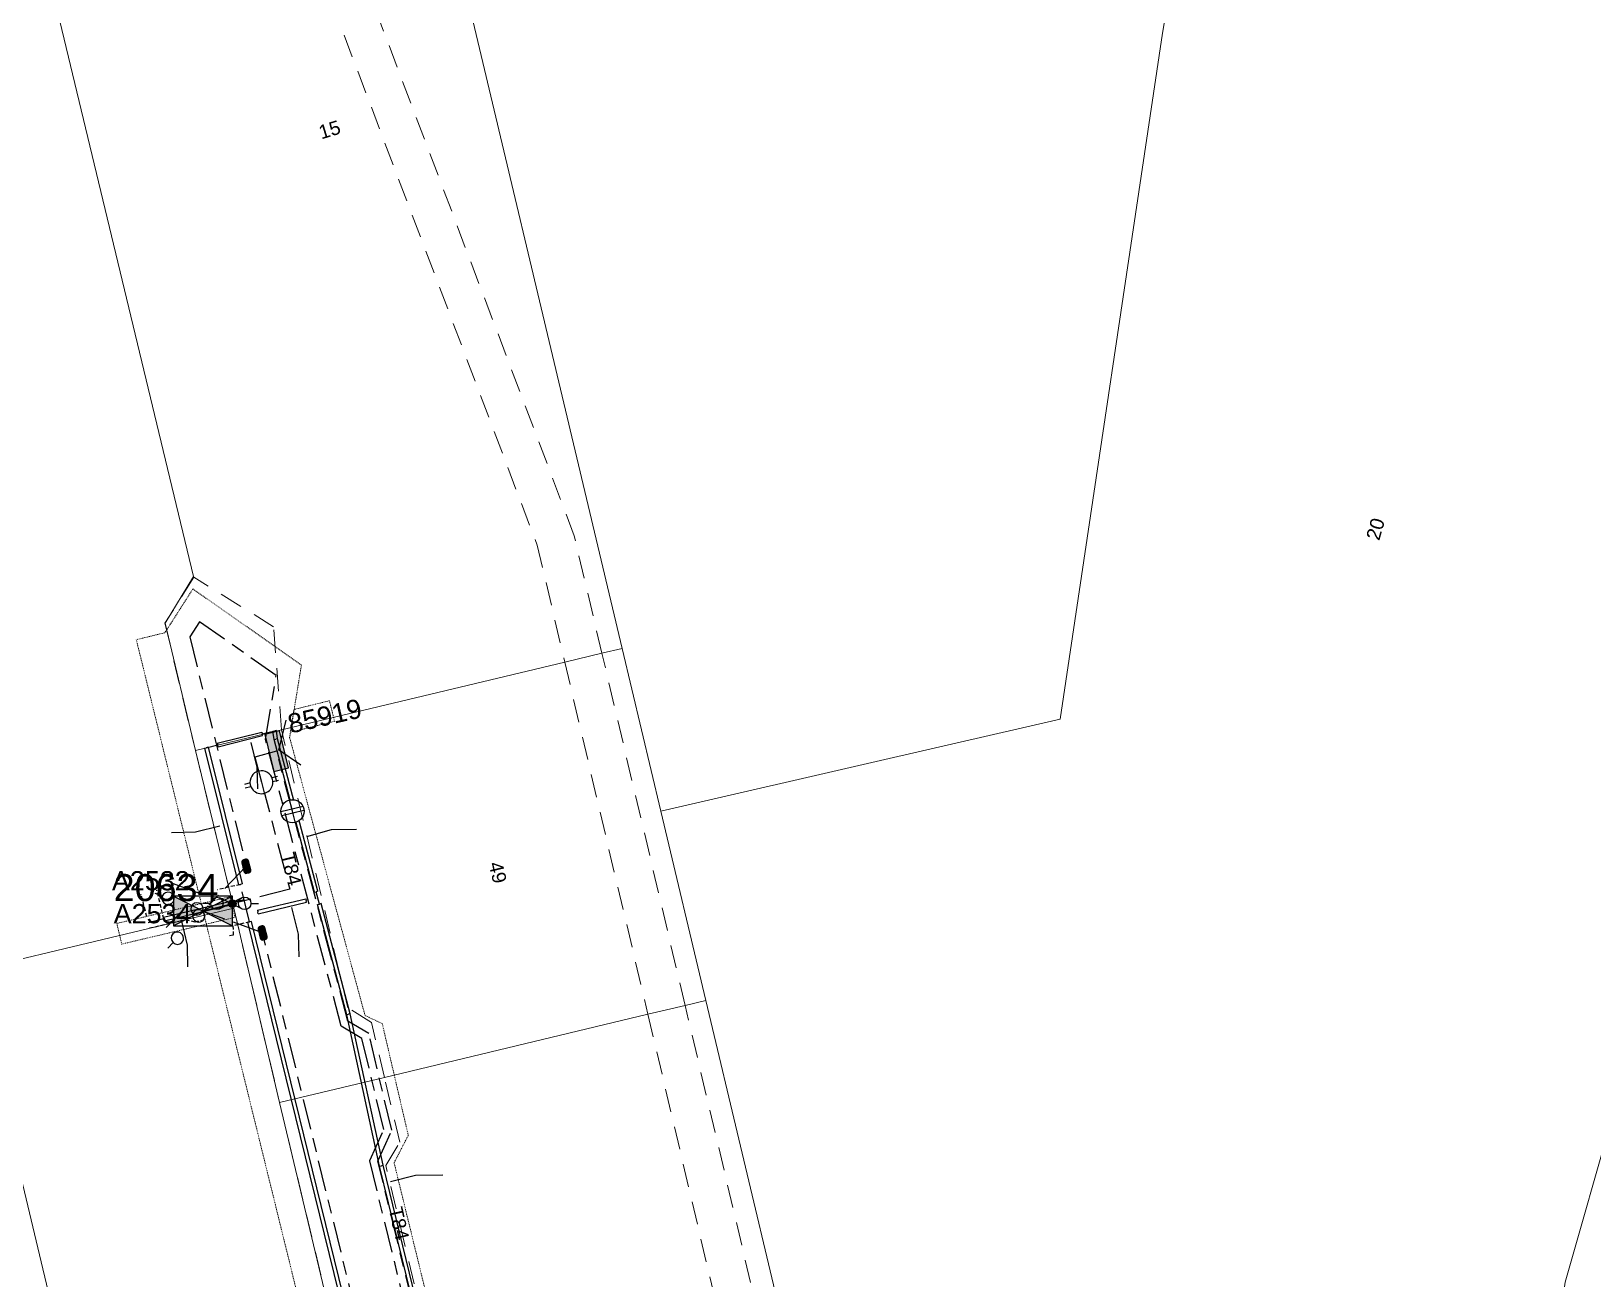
# Model space of a CAD drawing. Header units: metres. Extents: x 305195 to 306755, y 6261447 to 6263623.
# Drawn here: x 306088.4 to 306291, y 6262232.2 to 6262394 of the extents above; entities that cross this region are included whole.
import ezdxf
from ezdxf.enums import TextEntityAlignment as Align

# ---------------------------------------------------------------- set-up
doc = ezdxf.new("R2010")
doc.units = ezdxf.units.M
for name, pattern in [('Cable Exist UG', [8.2, 4, -1.2, 1.8, -1.2]), ('Dash', [5, 3, -2]), ('DASHED', [0.75, 0.5, -0.25]), ('HIDDEN', [0.375, 0.25, -0.125]), ('HIDDEN2', [0.1875, 0.125, -0.0625])]:
    doc.linetypes.add(name, pattern=pattern)
doc.layers.get('0').update_dxf_attribs({"color": 6})
for name, color, linetype, lineweight in [('Cadastre Buildings_SP_EXT', 9, 'Continuous', 5), ('Cadastre Easements_SP_EXT', 9, 'Continuous', 5), ('Cadastre Land Parcels_SP_EXT', 9, 'Continuous', 5), ('Cadastre Other Property_SP_EXT', 9, 'HIDDEN', 5), ('Cadastre Roads_SP_EXT', 9, 'Continuous', 5)]:
    doc.layers.add(name, color=color, linetype=linetype, lineweight=lineweight)
for name, color, linetype in [('Duct_SP_EXT', 7, 'Continuous'), ('Equip_HV_EXT', 7, 'Continuous'), ('Equip_LV_EXT', 7, 'Continuous'), ('Mains_HV_EXT', 7, 'Continuous'), ('Mains_LV_EXT', 7, 'Continuous'), ('Sub_SP_EXT', 7, 'Continuous'), ('SupportsUG_SP_LV_EXT', 7, 'Continuous'), ('Trench_SP_EXT', 7, 'Continuous')]:
    doc.layers.add(name, color=color, linetype=linetype)
doc.layers.add('UNKNOWN_FEATURES', color=1, linetype='DASHED', plot=False)
doc.styles.add('iecARIAL', font='arial.ttf', dxfattribs={"height": 2})
doc.styles.get("Standard").update_dxf_attribs({"font": 'arial.ttf'})
doc.styles.add('SWITCH_LABEL', font='arial.ttf', dxfattribs={"height": 2.5})

# ---------------------------------------------------------------- blocks, each defined once
blk = doc.blocks.new('SUB_PADMOUNT_EXT')
for points in [[(0, 0), (-3.84, 1.92), (-3.84, -1.92)], [(0, 0), (3.84, 1.92), (3.84, -1.92)]]:
    blk.add_hatch(color=256).paths.add_polyline_path(points)
for p, q in [((3.84, 1.92), (-3.84, -1.92)), ((-3.84, 1.92), (3.84, -1.92))]:
    blk.add_line(p, q)
blk.add_lwpolyline([(-3.84, -1.92), (3.84, -1.92), (3.84, 1.92), (-3.84, 1.92)], close=True)
for tag, height, flags, p in [('ASSET_NUM', 3.5, 8, (2, 2)), ('STREET_CODE', 0.2, 9, (1.5, 0)), ('CONSTRUCTED_VOLTAGE', 0.2, 9, (1.5, -0.2)), ('OPERATING_VOLTAGE', 0.2, 9, (1.5, -0.6)), ('ORIENTATION', 0.2, 9, (1.5, -0.8)), ('OWNED_BY', 0.2, 9, (1.5, -1)), ('OPERATED_BY', 0.2, 9, (1.5, -1.2)), ('SECONDARY_VOLTAGE', 0.2, 9, (1.5, -1.6)), ('STATE', 0.2, 9, (1.5, -1.8)), ('NO_PHASES', 0.2, 9, (1.5, -0.4)), ('MAINTAINED_BY', 0.2, 9, (1.5, -1.4)), ('PARENT', 0.2, 9, (1.5, -2)), ('SUBSTATION_TYPE', 0.2, 9, (1.5, -2.2)), ('STREETNAME', 0.2, 9, (1.5, -3)), ('SUBURB', 0.2, 9, (1.5, -3.2)), ('Z', 0.2, 1, (1.5, -3.6)), ('USAGE', 0.2, 9, (1.5, -2.4)), ('LEGEND', 0.2, 9, (1.5, -2.6)), ('LOCATION', 0.2, 9, (1.5, -2.8)), ('NOTES', 0.2, 9, (1.5, -3.4))]:
    blk.add_attdef(tag, text='', height=height, dxfattribs=dict(flags=flags)).set_placement(p, align=Align.MIDDLE_LEFT)
blk = doc.blocks.new('PILLAR_EXT')
blk.add_hatch(color=256).paths.add_polyline_path([(-2.475, 0.99), (-2.475, -0.99), (2.475, -0.99), (2.475, 0.99)])
blk.add_lwpolyline([(-2.475, -0.99), (2.475, -0.99), (2.475, 0.99), (-2.475, 0.99)], close=True)
at = {"style": 'iecARIAL', "flags": 8}
blk.add_attdef('ASSET_NUM', (1.5, 3.5), '', height=2.5, dxfattribs=at)
for tag, p, flags in [('OWNED_BY', (0, -0.2), 9), ('STATE', (0, -0.4), 9), ('SUPPORT_TYPE', (0, -0.6), 9), ('STREETNAME', (0, -1.8), 9), ('SUBURB', (0, -2), 1), ('USAGE', (0, -0.8), 9), ('LEGEND', (0, -1), 9), ('LOCATION', (0, -1.2), 9), ('NOTES', (0, -1.4), 9), ('PARENT', (0, -1.6), 9)]:
    blk.add_attdef(tag, p, '', height=0.2, dxfattribs=dict(flags=flags))
blk = doc.blocks.new('HV_STJ_EXT')
h = blk.add_hatch(color=256)
edge = h.paths.add_edge_path()
edge.add_ellipse((-0.59, 0.13), major_axis=(0.226, 0.226), ratio=1, start_angle=45, end_angle=135)
edge.add_line((-0.91, 0.13), (-0.91, -0.13))
edge.add_ellipse((-0.59, -0.13), major_axis=(0.226, 0.226), ratio=1, start_angle=135, end_angle=225)
edge.add_line((-0.59, -0.45), (0.59, -0.45))
edge.add_ellipse((0.59, -0.13), major_axis=(-0.226, 0.226), ratio=1, start_angle=135, end_angle=225)
edge.add_line((0.91, -0.13), (0.91, 0.13))
edge.add_ellipse((0.59, 0.13), major_axis=(-0.226, 0.226), ratio=1, start_angle=225, end_angle=315)
edge.add_line((0.59, 0.45), (-0.59, 0.45))
blk.add_lwpolyline([(-0.91, 0.13), (-0.91, -0.13, 0.414214), (-0.59, -0.45), (0.59, -0.45, 0.414214), (0.91, -0.13), (0.91, 0.13, 0.414214), (0.59, 0.45), (-0.59, 0.45, 0.414214)], format="xyb", close=True)
for tag, flags, p in [('ORIENTATION', 9, (1.5, 0)), ('Z', 1, (1.5, -0.8)), ('USAGE', 9, (1.5, -0.2)), ('LEGEND', 9, (1.5, -0.4)), ('NOTES', 9, (1.5, -0.6))]:
    blk.add_attdef(tag, text='', height=0.2, dxfattribs=dict(flags=flags)).set_placement(p, align=Align.MIDDLE_LEFT)
blk = doc.blocks.new('LV_UG_LINKS_CLOSED_EXT')
blk.add_wipeout([(-1.06, 1.06), (-1.18, 0.92), (-1.29, 0.76), (-1.37, 0.59), (-1.43, 0.42), (-1.48, 0.23), (-1.49, 0.05), (-1.49, -0.14), (-1.46, -0.33), (-1.41, -0.51), (-1.33, -0.68), (-1.24, -0.84), (-1.12, -0.99), (-0.99, -1.12), (-0.84, -1.24), (-0.68, -1.33), (-0.51, -1.41), (-0.33, -1.46), (-0.14, -1.49), (0.05, -1.49), (0.23, -1.48), (0.42, -1.43), (0.59, -1.37), (0.76, -1.29), (0.92, -1.18), (1.06, -1.06), (1.18, -0.92), (1.29, -0.76), (1.37, -0.59), (1.43, -0.42), (1.48, -0.23), (1.49, -0.05), (1.49, 0.14), (1.46, 0.33), (1.41, 0.51), (1.33, 0.68), (1.24, 0.84), (1.12, 0.99), (0.99, 1.12), (0.84, 1.24), (0.68, 1.33), (0.51, 1.41), (0.33, 1.46), (0.14, 1.49), (-0.05, 1.49), (-0.23, 1.48), (-0.42, 1.43), (-0.59, 1.37), (-0.76, 1.29), (-0.92, 1.18)])
for p, q in [((-0.25, -1.48), (-0.25, 1.48)), ((0.25, -1.48), (0.25, 1.48))]:
    blk.add_line(p, q)
blk.add_circle((0, 0), 1.5)
at = {"flags": 9}
for tag, p in [('ACTUAL_STATUS', (0, 0)), ('CONSTRUCTED_VOLTAGE', (0, -0.2)), ('OPERATING_VOLTAGE', (0, -0.6)), ('ORIENTATION', (0, -0.8)), ('STATE', (0, -1)), ('SWITCH_TYPE', (0, -1.2)), ('NO_PHASES', (0, -0.4)), ('USAGE', (0, -1.4)), ('NOTES', (0, -1.6))]:
    blk.add_attdef(tag, text='', height=0.2, dxfattribs=at).set_placement(p, align=Align.MIDDLE_LEFT)
at = {"flags": 1}
blk.add_attdef('Z', (0, 0), '', height=0.2, dxfattribs=at)
blk = doc.blocks.new('LV_UG_LINKS_OPEN_EXT')
for p, q in [((-0.25, 1.47), (-0.25, 2.22)), ((0.25, 1.47), (0.25, 2.22)), ((-0.25, -1.47), (-0.25, -2.22)), ((0.25, -1.47), (0.25, -2.22))]:
    blk.add_line(p, q)
at = {"flags": 9}
for tag, p in [('ACTUAL_STATUS', (0, 0)), ('CONSTRUCTED_VOLTAGE', (0, -0.2)), ('OPERATING_VOLTAGE', (0, -0.6)), ('ORIENTATION', (0, -0.8)), ('STATE', (0, -1)), ('SWITCH_TYPE', (0, -1.2)), ('NO_PHASES', (0, -0.4)), ('USAGE', (0, -1.4)), ('NOTES', (0, -1.6))]:
    blk.add_attdef(tag, text='', height=0.2, dxfattribs=at).set_placement(p, align=Align.MIDDLE_LEFT)
at = {"flags": 1}
blk.add_attdef('Z', (0, 0), '', height=0.2, dxfattribs=at)
blk.add_wipeout([(-0.25, 1.47), (-0.43, 1.43), (-0.61, 1.36), (-0.77, 1.28), (-0.93, 1.17), (-1.07, 1.05), (-1.19, 0.9), (-1.29, 0.75), (-1.38, 0.58), (-1.44, 0.4), (-1.48, 0.22), (-1.49, 0.03), (-1.49, -0.16), (-1.45, -0.34), (-1.4, -0.52), (-1.32, -0.69), (-1.23, -0.85), (-1.11, -1), (-0.98, -1.13), (-0.83, -1.24), (-0.66, -1.34), (-0.49, -1.41), (-0.31, -1.46), (-0.13, -1.49), (0.06, -1.49), (0.25, -1.47), (0.43, -1.43), (0.61, -1.36), (0.77, -1.28), (0.93, -1.17), (1.07, -1.05), (1.19, -0.9), (1.29, -0.75), (1.38, -0.58), (1.44, -0.4), (1.48, -0.22), (1.49, -0.03), (1.49, 0.16), (1.45, 0.34), (1.4, 0.52), (1.32, 0.69), (1.23, 0.85), (1.11, 1), (0.98, 1.13), (0.83, 1.24), (0.66, 1.34), (0.49, 1.41), (0.31, 1.46), (0.13, 1.49), (-0.06, 1.49)])
blk.add_lwpolyline([(0, -1.49, 1), (0, 1.49, 1)], format="xyb", close=True)
blk = doc.blocks.new('LV_UG_DFUSE_CLOSED_EXT')
for points in [[(1, 0), (0, 0)], [(5.04, 0.73), (2.16, -0.72)], [(5.05, -0.71), (2.16, 0.72)], [(6.2, 0.01), (7.2, 0.01)]]:
    blk.add_lwpolyline(points)
for centre in [(1.8, 0), (5.4, 0.01)]:
    blk.add_circle(centre, 0.8)
at = {"flags": 9}
for tag, p in [('ACTUAL_STATUS', (0, 0)), ('CONSTRUCTED_VOLTAGE', (0, -0.2)), ('OPERATING_VOLTAGE', (0, -0.6)), ('ORIENTATION', (0, -0.8)), ('STATE', (0, -1)), ('SWITCH_TYPE', (0, -1.2)), ('NO_PHASES', (0, -0.4)), ('USAGE', (0, -1.4)), ('NOTES', (0, -1.6))]:
    blk.add_attdef(tag, text='', height=0.2, dxfattribs=at).set_placement(p, align=Align.MIDDLE_LEFT)
at = {"flags": 1}
blk.add_attdef('Z', (0, 0), '', height=0.2, dxfattribs=at)
blk = doc.blocks.new('SWG_HOLEC_SU_EXT')
blk.add_line((1.8, -2), (5.8, -2))
for points in [[(1, 0), (0, 0)], [(6.6, 0), (7.6, 0)]]:
    blk.add_lwpolyline(points)
for points in [[(1.8, -0.8, 1), (1.8, 0.8, 1)], [(5.8, -0.8, 1), (5.8, 0.8, 1)]]:
    blk.add_lwpolyline(points, format="xyb", close=True)
at = {"style": 'SWITCH_LABEL', "flags": 8}
blk.add_attdef('ASSET_NUM', text='', height=2.5, rotation=179.9544, dxfattribs=at).set_placement((-2.4, 0), align=Align.MIDDLE_LEFT)
at = {"flags": 1}
blk.add_attdef('Z', (0, 0), '', height=0.2, dxfattribs=at)
at = {"flags": 9}
for tag, p in [('ACTUAL_STATUS', (0, -0.4)), ('CONSTRUCTED_VOLTAGE', (0, -0.6)), ('OPERATING_VOLTAGE', (0, -1)), ('ORIENTATION', (0, -1.2)), ('OWNED_BY', (0, -1.4)), ('STATE', (0, -1.8)), ('SWITCH_TYPE', (0, -2)), ('NO_PHASES', (0, -0.8)), ('PARENT', (0, -1.6)), ('STREETNAME', (0, -2.6)), ('SUBURB', (0, -2.8)), ('USAGE', (0, -2.2)), ('LOCATION', (0, -2.4)), ('NOTES', (0, -3))]:
    blk.add_attdef(tag, text='', height=0.2, dxfattribs=at).set_placement(p, align=Align.MIDDLE_LEFT)
at = {"style": 'SWITCH_LABEL', "flags": 9}
blk.add_attdef('STREET_CODE', text='', height=0.2, dxfattribs=at).set_placement((0, -0.2), align=Align.MIDDLE_LEFT)
blk = doc.blocks.new('CONNECTOR_NODE_EXT')
h = blk.add_hatch(color=256)
edge = h.paths.add_edge_path()
edge.add_arc((0, 0), 0.5, 0, 360)
blk.add_circle((0, 0), 0.5)
at = {"flags": 1}
blk.add_attdef('Z', (0, 0), '', height=0.2, dxfattribs=at)
at = {"flags": 9}
for tag, p in [('CONNECTOR_TYPE', (0, 0)), ('CONSTRUCTED_VOLTAGE', (0, -0.2)), ('OPERATING_VOLTAGE', (0, -0.6)), ('ORIENTATION', (0, -0.8)), ('SUBTYPE', (0, -1)), ('NO_PHASES', (0, -0.4)), ('USAGE', (0, -1.2)), ('NOTES', (0, -1.4))]:
    blk.add_attdef(tag, text='', height=0.2, dxfattribs=at).set_placement(p, align=Align.MIDDLE_LEFT)

msp = doc.modelspace()

# ---------------------------------------------------------------- linework, layer by layer
at = {"layer": 'Cadastre Buildings_SP_EXT', "linetype": 'Continuous'}
for points in [[(306114.66, 6262280.26), (306109.68, 6262300.72), (306105.75, 6262317.22), (306109.46, 6262323.28), (306088.16, 6262411.74), (306116.75, 6262418.63), (306117.97, 6262426.95), (306078.29, 6262432.6), (306055.64, 6262435.92), (306030.51, 6262463.95), (306020.79, 6262455.31), (306024.95, 6262448.8), (306037.93, 6262424.91), (306047.24, 6262401.73), (306049.1, 6262397.09), (306061.1, 6262353.87), (306080.63, 6262272.13), (306114.66, 6262280.26)], [(306131.52, 6262209.37), (306120.6, 6262255.04), (306114.66, 6262280.26), (306080.63, 6262272.13), (306110.11, 6262148.48), (306150.41, 6262130.37), (306131.52, 6262209.37)], [(306142.7, 6262212.04), (306179.18, 6262220.77), (306184.03, 6262221.93), (306186.8, 6262222.59), (306185.37, 6262228.63), (306175.92, 6262268.27), (306173.23, 6262267.63), (306168.4, 6262266.47), (306134.21, 6262258.29), (306120.6, 6262255.04), (306131.52, 6262209.37), (306142.7, 6262212.04)]]:
    msp.add_lwpolyline(points, close=True, dxfattribs=at)
at = {"layer": 'Cadastre Land Parcels_SP_EXT', "linetype": 'Continuous'}
for points in [[(306184.24, 6262519.88), (306153.57, 6262524.41), (306146.04, 6262473.58), (306143.62, 6262457.14), (306138.98, 6262423.69), (306165.05, 6262313.95), (306170.08, 6262292.83), (306199.16, 6262299.53), (306221.88, 6262304.77), (306235.17, 6262393.81), (306237.35, 6262406.39), (306242.35, 6262442.52), (306235.65, 6262443.52), (306204.97, 6262448.06), (306196.07, 6262449.37), (306174.29, 6262452.6), (306184.24, 6262519.88)], [(306047.24, 6262401.73), (306037.93, 6262424.91), (306024.95, 6262448.8), (306020.79, 6262455.31), (306006.22, 6262478.09), (305999.14, 6262429.69), (306044.05, 6262241.35), (306058.73, 6262244.91), (306061.05, 6262235.19), (306080.22, 6262154.73), (306090.68, 6262157.21), (306110.11, 6262148.48), (306080.63, 6262272.13), (306061.11, 6262353.87), (306049.1, 6262397.09), (306047.24, 6262401.73)], [(306266.33, 6262438.98), (306242.35, 6262442.52), (306237.35, 6262406.39), (306235.17, 6262393.81), (306221.88, 6262304.77), (306199.16, 6262299.53), (306170.08, 6262292.83), (306175.92, 6262268.27), (306185.37, 6262228.63), (306200.58, 6262226.41), (306284.84, 6262214.15), (306287.42, 6262231.73), (306312.6, 6262319.91), (306312.96, 6262321.18), (306313.28, 6262322.46), (306313.88, 6262325.03), (306314.16, 6262326.32), (306314.4, 6262327.63), (306314.83, 6262330.23), (306329.52, 6262429.64), (306297.01, 6262434.45), (306266.33, 6262438.98)], [(306134.21, 6262258.29), (306168.4, 6262266.47), (306173.23, 6262267.63), (306175.92, 6262268.27), (306170.08, 6262292.83), (306165.05, 6262313.95), (306162.44, 6262313.33), (306157.61, 6262312.18), (306120.86, 6262303.4), (306109.68, 6262300.72), (306114.66, 6262280.26), (306120.6, 6262255.04), (306134.21, 6262258.29)]]:
    msp.add_lwpolyline(points, close=True, dxfattribs=at)
msp.add_lwpolyline([(306081.27, 6262486.59), (306090.08, 6262477.7), (306098.02, 6262476.55), (306097.73, 6262474.57), (306124.42, 6262470.69), (306117.97, 6262426.95), (306116.75, 6262418.63), (306088.16, 6262411.74), (306109.46, 6262323.28), (306105.75, 6262317.22), (306109.68, 6262300.72), (306120.86, 6262303.4), (306120.86, 6262303.4), (306157.62, 6262312.18), (306162.44, 6262313.33), (306165.05, 6262313.95), (306138.98, 6262423.69), (306143.62, 6262457.14), (306146.04, 6262473.58), (306132.36, 6262475.61), (306127.75, 6262476.29), (306092.02, 6262481.59), (306084.28, 6262490)], dxfattribs=at)
at = {"layer": 'Cadastre Other Property_SP_EXT', "linetype": 'HIDDEN2'}
for points in [[(306102.02, 6262315.08), (306146.31, 6262135.07), (306148.88, 6262131.03), (306165.69, 6262123.48), (306135.47, 6262247.21), (306137.31, 6262250.76), (306133.93, 6262265.27), (306131.7, 6262266.31), (306122.63, 6262299.74), (306121.91, 6262302.39), (306123.44, 6262311.79), (306109.36, 6262321.67), (306105.73, 6262315.99), (306102.02, 6262315.08)], [(306122, 6262303.07), (306127.74, 6262304.49), (306127.08, 6262307.16), (306122.49, 6262306.03), (306122, 6262303.07)], [(306100.12, 6262275.58), (306114.82, 6262279.05), (306114.16, 6262281.72), (306099.49, 6262278.26), (306100.12, 6262275.58)]]:
    msp.add_lwpolyline(points, close=True, dxfattribs=at)
at = {"layer": 'Cadastre Roads_SP_EXT', "linetype": 'Continuous'}
msp.add_lwpolyline([(306312.6, 6262319.91), (306287.42, 6262231.73), (306284.84, 6262214.15), (306283.5, 6262204.99), (306282.34, 6262197.08), (306281.61, 6262192.12), (306305.38, 6262188.64)], dxfattribs=at)
at = {"layer": 'Duct_SP_EXT'}
for p, q in [((306112.52, 6262301.67), (306118.29, 6262303.09)), ((306112.64, 6262301.2), (306118.41, 6262302.63)), ((306118.29, 6262303.09), (306118.35, 6262302.86)), ((306118.41, 6262302.63), (306118.35, 6262302.86)), ((306119.75, 6262303.23), (306119.99, 6262303.26)), ((306119.89, 6262302.13), (306119.75, 6262303.23)), ((306120.23, 6262303.29), (306119.99, 6262303.26)), ((306120.36, 6262302.22), (306120.23, 6262303.29)), ((306110.86, 6262301.01), (306111.09, 6262301.07)), ((306110.86, 6262301.01), (306115.29, 6262283.27)), ((306111.33, 6262301.13), (306111.09, 6262301.07)), ((306111.33, 6262301.13), (306115.75, 6262283.38)), ((306112.52, 6262301.67), (306112.58, 6262301.44)), ((306112.64, 6262301.2), (306112.58, 6262301.44)), ((306119.89, 6262302.13), (306120.13, 6262302.17)), ((306125.12, 6262282.31), (306119.89, 6262302.13)), ((306120.36, 6262302.22), (306120.13, 6262302.17)), ((306125.59, 6262282.43), (306120.36, 6262302.22)), ((306115.29, 6262283.27), (306115.52, 6262283.32)), ((306115.75, 6262283.38), (306115.52, 6262283.32)), ((306125.12, 6262282.31), (306125.35, 6262282.37)), ((306125.59, 6262282.43), (306125.35, 6262282.37)), ((306105.54, 6262279.07), (306114.3, 6262281.17)), ((306105.66, 6262278.61), (306114.41, 6262280.71)), ((306114.3, 6262281.17), (306114.35, 6262280.94)), ((306114.41, 6262280.71), (306114.35, 6262280.94)), ((306117.73, 6262279.98), (306124.01, 6262281.46)), ((306117.84, 6262279.52), (306124.12, 6262281)), ((306124.01, 6262281.46), (306124.06, 6262281.23)), ((306124.12, 6262281), (306124.06, 6262281.23)), ((306125.54, 6262280.71), (306125.78, 6262280.77)), ((306129.32, 6262266.42), (306125.54, 6262280.71)), ((306126.01, 6262280.84), (306125.78, 6262280.77)), ((306129.78, 6262266.54), (306126.01, 6262280.84)), ((306105.54, 6262279.07), (306105.6, 6262278.84)), ((306105.66, 6262278.61), (306105.6, 6262278.84)), ((306116.48, 6262278.41), (306116.71, 6262278.47)), ((306149.3, 6262145.01), (306116.48, 6262278.41)), ((306116.95, 6262278.53), (306116.71, 6262278.47)), ((306149.81, 6262144.95), (306116.95, 6262278.53)), ((306117.73, 6262279.98), (306117.79, 6262279.75)), ((306117.84, 6262279.52), (306117.79, 6262279.75)), ((306129.32, 6262266.42), (306129.55, 6262266.48)), ((306133.58, 6262246.77), (306129.32, 6262266.42)), ((306129.78, 6262266.54), (306129.55, 6262266.48)), ((306134.05, 6262246.88), (306129.78, 6262266.54)), ((306133.58, 6262246.77), (306133.82, 6262246.82)), ((306141.93, 6262212.61), (306133.58, 6262246.77)), ((306134.05, 6262246.88), (306133.82, 6262246.82)), ((306142.39, 6262212.73), (306134.05, 6262246.88))]:
    msp.add_line(p, q, dxfattribs=at)
at = {"layer": 'Duct_SP_EXT', "linetype": 'Continuous'}
for points in [[(306106.58, 6262290.07), (306109.7, 6262290.13), (306112.84, 6262290.92)], [(306123.13, 6262273.92), (306123.07, 6262276.87), (306122.22, 6262280.35)], [(306108.71, 6262272.62), (306108.65, 6262275.46), (306107.87, 6262278.71)], [(306141.78, 6262245.6), (306138.25, 6262245.53), (306135.01, 6262244.74)]]:
    msp.add_lwpolyline(points, dxfattribs=at)
at = {"layer": 'Mains_HV_EXT', "linetype": 'Cable Exist UG'}
for points in [[(306116.28, 6262285.68), (306110.68, 6262279.86)], [(306118.4, 6262277.03), (306110.68, 6262279.86)], [(306141.88, 6262129.79), (306150.14, 6262148.03), (306118.4, 6262277.03)]]:
    msp.add_lwpolyline(points, dxfattribs=at)
at = {"layer": 'Mains_LV_EXT', "linetype": 'Cable Exist UG'}
msp.add_lwpolyline([(306114.49, 6262280.82), (306110.68, 6262279.86)], dxfattribs=at)
at = {"layer": 'Trench_SP_EXT', "linetype": 'Cable Exist UG'}
for points in [[(306120.5, 6262300.75), (306121.59, 6262305.24)], [(306118.35, 6262302.86), (306119.99, 6262303.26)], [(306111.09, 6262301.07), (306112.58, 6262301.44)], [(306120.48, 6262300.85), (306123.35, 6262298.85)], [(306116.71, 6262278.47), (306115.52, 6262283.32)], [(306125.78, 6262280.77), (306125.35, 6262282.37)], [(306116.01, 6262281.34), (306114.35, 6262280.94)], [(306105.6, 6262278.84), (306103.56, 6262278.35)]]:
    msp.add_lwpolyline(points, dxfattribs=at)
at = {"layer": 'UNKNOWN_FEATURES'}
for points in [[(306105.6, 6262278.84), (306104.68, 6262282.57)], [(306115.52, 6262283.32), (306112.54, 6262282.62)], [(306103.37, 6262279.12), (306102.64, 6262282.08)], [(306103.73, 6262277.67), (306108.41, 6262278.77), (306109.65, 6262278.48), (306110.52, 6262278.7)], [(306116.71, 6262278.47), (306114.56, 6262277.96), (306114.58, 6262276.76), (306113.94, 6262276.61)]]:
    msp.add_lwpolyline(points, dxfattribs=at)

# ---------------------------------------------------------------- block references
at = {"layer": 'Equip_HV_EXT'}
for p, rotation in [((306116.28, 6262285.68), 103.8218673514579), ((306118.4, 6262277.03), 283.8241670143119)]:
    msp.add_blockref('HV_STJ_EXT', p, dxfattribs=dict(at, rotation=rotation))
ref = msp.add_blockref('SWG_HOLEC_SU_EXT', (306111.35, 6262280.55), dxfattribs=dict(at, rotation=226.4132211883603))
ref.add_attrib('ASSET_NUM', 'A2532', dxfattribs={"layer": '0', "height": 2.5, "style": 'SWITCH_LABEL'}).set_placement((306108.95, 6262281.8), align=Align.BOTTOM_RIGHT)
ref = msp.add_blockref('SWG_HOLEC_SU_EXT', (306111.58, 6262279.53), dxfattribs=dict(at, rotation=159.8584708263854))
ref.add_attrib('ASSET_NUM', 'A2534', dxfattribs={"layer": '0', "height": 2.5, "style": 'SWITCH_LABEL'}).set_placement((306109.18, 6262280.78), align=Align.TOP_RIGHT)
at = {"layer": 'Equip_LV_EXT'}
for name, p in [('LV_UG_DFUSE_CLOSED_EXT', (306110.68, 6262280.86)), ('CONNECTOR_NODE_EXT', (306114.49, 6262280.82))]:
    msp.add_blockref(name, p, dxfattribs=at)
at = {"layer": 'Sub_SP_EXT'}
ref = msp.add_blockref('SUB_PADMOUNT_EXT', (306110.68, 6262279.86), dxfattribs=at)
ref.add_attrib('ASSET_NUM', '20634', dxfattribs={"layer": '0', "height": 3.5}).set_placement((306112.68, 6262280.11), align=Align.BOTTOM_RIGHT)
at = {"layer": 'SupportsUG_SP_LV_EXT'}
ref = msp.add_blockref('PILLAR_EXT', (306120.23, 6262300.61), dxfattribs=dict(at, rotation=103.5708289298831))
ref.add_attrib('ASSET_NUM', '85919', dxfattribs={"layer": '0', "height": 2.5, "rotation": 12.7465, "style": 'iecARIAL'}).set_placement((306121.73, 6262304.11), align=Align.MIDDLE_LEFT)

# ---------------------------------------------------------------- texts
at = {"layer": 'Cadastre Land Parcels_SP_EXT'}
for s, rotation, p in [('15', 16.9972, (306126.02, 6262380)), ('20', 73.9756, (306263.29, 6262327.85)), ('49', 283.3, (306147.73, 6262286.03))]:
    msp.add_text(s, height=1.8, rotation=rotation, dxfattribs=at).set_placement(p)
at = {"layer": 'Mains_LV_EXT'}
for rotation, p in [(283.6374, (306120.74, 6262287.22)), (282.6677, (306134.75, 6262241.24))]:
    msp.add_text('T84', height=1.8, rotation=rotation, dxfattribs=at).set_placement(p)

# ---------------------------------------------------------------- next in the draw order: block references
at = {"layer": 'Equip_LV_EXT', "rotation": 103.5708289298831}
msp.add_blockref('LV_UG_LINKS_CLOSED_EXT', (306122.28, 6262292.83), dxfattribs=at)

# ---------------------------------------------------------------- next in the draw order: linework, layer by layer
at = {"layer": 'Duct_SP_EXT', "linetype": 'Continuous'}
msp.add_lwpolyline([(306130.6, 6262290.46), (306127.32, 6262290.4), (306124.11, 6262289.52)], dxfattribs=at)
at = {"layer": 'Mains_LV_EXT', "linetype": 'Cable Exist UG'}
msp.add_lwpolyline([(306139.87, 6262220.74), (306133.37, 6262247.4), (306135.17, 6262251.43), (306132.18, 6262263.98), (306129.48, 6262265.57), (306122.28, 6262292.83)], dxfattribs=at)

# ---------------------------------------------------------------- next in the draw order: block references
at = {"layer": 'Equip_LV_EXT', "rotation": 283.6373764533948}
msp.add_blockref('LV_UG_LINKS_OPEN_EXT', (306118.26, 6262296.59), dxfattribs=at)

# ---------------------------------------------------------------- next in the draw order: linework, layer by layer
at = {"layer": 'Cadastre Easements_SP_EXT', "linetype": 'Dash'}
msp.add_lwpolyline([(306120.12, 6262416.92), (306154.04, 6262327.35), (306157.61, 6262312.18), (306168.4, 6262266.47), (306179.18, 6262220.77), (306202.74, 6262120.69), (306204.55, 6262113.03), (306204.98, 6262105.84), (306210.11, 6262103.53), (306209.55, 6262114.19), (306202.31, 6262144.49), (306184.03, 6262221.93), (306173.23, 6262267.63), (306162.44, 6262313.33), (306158.85, 6262328.58), (306125.25, 6262417.49)], dxfattribs=at)
msp.add_lwpolyline([(306142.7, 6262212.04), (306134.39, 6262246.87), (306136.23, 6262249.87), (306134.21, 6262258.29), (306132.52, 6262265.42), (306129.48, 6262267.29), (306120.86, 6262303.4), (306119.84, 6262316.76), (306109.48, 6262323.21), (306105.74, 6262317.21), (306109.68, 6262300.72), (306114.66, 6262280.26), (306120.6, 6262255.04), (306131.52, 6262209.37), (306150.41, 6262130.37), (306163.64, 6262124.42), (306142.7, 6262212.04)], close=True, dxfattribs=at)
at = {"layer": 'Duct_SP_EXT', "linetype": 'Continuous'}
msp.add_lwpolyline([(306117.78, 6262295.73), (306117.72, 6262298.55), (306116.94, 6262301.72)], dxfattribs=at)
at = {"layer": 'Mains_HV_EXT', "linetype": 'Cable Exist UG'}
msp.add_lwpolyline([(306139.11, 6262219.68), (306132.31, 6262247.49), (306134.12, 6262251.52), (306131.3, 6262263.33), (306128.62, 6262264.92), (306118.8, 6262302.11), (306120.17, 6262310.42), (306110.2, 6262317.42), (306108.95, 6262315.46), (306116.28, 6262285.68)], dxfattribs=at)
at = {"layer": 'Mains_LV_EXT', "linetype": 'Cable Exist UG'}
for points in [[(306120.23, 6262300.61), (306117.41, 6262299.84), (306118.26, 6262296.59)], [(306122.28, 6262292.83), (306120.23, 6262300.61)], [(306118.26, 6262296.59), (306121.93, 6262282.7), (306114.49, 6262280.82)]]:
    msp.add_lwpolyline(points, dxfattribs=at)

doc.saveas('drawing.dxf')
